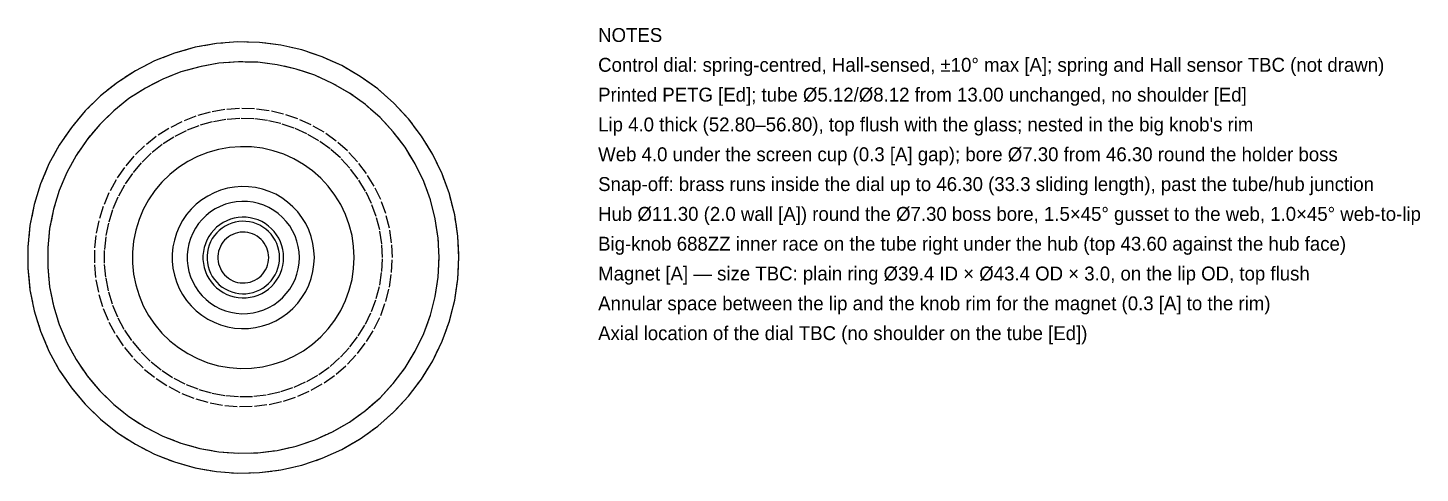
# Model space of a CAD drawing. Header units: millimetres. Extents: x -28 to 118, y -9 to 142.
# Drawn here: x -21.7 to 118.4, y 96.8 to 141.6 of the extents above; entities that cross this region are included whole.
import ezdxf

# ---------------------------------------------------------------- set-up
doc = ezdxf.new("R2010")
doc.units = ezdxf.units.MM
doc.linetypes.add('DASHED', pattern=[1.524, 1.27, -0.254])
for name, color, linetype in [('HIDDEN', 8, 'DASHED'), ('TEXT', 7, 'CONTINUOUS'), ('VISIBLE', 7, 'CONTINUOUS')]:
    doc.layers.add(name, color=color, linetype=linetype)

msp = doc.modelspace()

# ---------------------------------------------------------------- linework, layer by layer
at = {"layer": 'HIDDEN'}
for points in [[(21.7, 118.49326), (21.59217, 120.65388), (21.26974, 122.79303), (20.73593, 124.88944), (19.99603, 126.92229), (19.05741, 128.87137), (17.92938, 130.7173), (16.62316, 132.44175), (15.15174, 134.02757), (13.52973, 135.459), (11.77325, 136.72182), (9.89977, 137.80347), (7.9279, 138.69322), (5.87724, 139.3822), (3.76817, 139.86358), (1.62164, 140.13258), (-0.541, 140.18651), (-2.69826, 140.02485), (-4.8287, 139.64919), (-6.91116, 139.06328), (-8.92493, 138.27293), (-10.85, 137.28601), (-12.66724, 136.11231), (-14.35858, 134.76351), (-15.90723, 133.253), (-17.29778, 131.59581), (-18.51641, 129.8084), (-19.55102, 127.90853), (-20.39133, 125.91509), (-21.02898, 123.84789), (-21.45763, 121.72747), (-21.67303, 119.57491), (-21.67303, 117.4116), (-21.45763, 115.25904), (-21.02898, 113.13862), (-20.39133, 111.07142), (-19.55102, 109.07798), (-18.51641, 107.17811), (-17.29778, 105.3907), (-15.90723, 103.73351), (-14.35858, 102.223), (-12.66724, 100.8742), (-10.85, 99.7005), (-8.92493, 98.71358), (-6.91116, 97.92323), (-4.8287, 97.33732), (-2.69826, 96.96166), (-0.541, 96.8), (1.62164, 96.85393), (3.76817, 97.12293), (5.87724, 97.60431), (7.9279, 98.29329), (9.89977, 99.18304), (11.77325, 100.26469), (13.52973, 101.52751), (15.15174, 102.95894), (16.62316, 104.54476), (17.92938, 106.26921), (19.05741, 108.11514), (19.99603, 110.06422), (20.73593, 112.09707), (21.26974, 114.19348), (21.59217, 116.33263), (21.7, 118.49326)], [(19.7, 118.49326), (19.60211, 120.45474), (19.3094, 122.39673), (18.82478, 124.29993), (18.15308, 126.14542), (17.30096, 127.91486), (16.2769, 129.59066), (15.09108, 131.15617), (13.75527, 132.59583), (12.28275, 133.89534), (10.68816, 135.04177), (8.98735, 136.02373), (7.19722, 136.83147), (5.33556, 137.45695), (3.42087, 137.89397), (1.47218, 138.13817), (-0.49113, 138.18713), (-2.44957, 138.04037), (-4.38366, 137.69934), (-6.27419, 137.16742), (-8.10236, 136.44992), (-9.85, 135.55396), (-11.49975, 134.48843), (-13.03521, 133.26394), (-14.44112, 131.89266), (-15.70351, 130.3882), (-16.80983, 128.76553), (-17.74909, 127.04076), (-18.51194, 125.23105), (-19.09082, 123.35438), (-19.47997, 121.42939), (-19.67551, 119.47522), (-19.67551, 117.51129), (-19.47997, 115.55712), (-19.09082, 113.63213), (-18.51194, 111.75546), (-17.74909, 109.94575), (-16.80983, 108.22098), (-15.70351, 106.59831), (-14.44112, 105.09385), (-13.03521, 103.72257), (-11.49975, 102.49808), (-9.85, 101.43255), (-8.10236, 100.53659), (-6.27419, 99.81909), (-4.38366, 99.28718), (-2.44957, 98.94614), (-0.49113, 98.79938), (1.47218, 98.84834), (3.42087, 99.09254), (5.33556, 99.52956), (7.19722, 100.15504), (8.98735, 100.96278), (10.68816, 101.94474), (12.28275, 103.09118), (13.75527, 104.39068), (15.09108, 105.83034), (16.2769, 107.39585), (17.30096, 109.07165), (18.15308, 110.84109), (18.82478, 112.68658), (19.3094, 114.58978), (19.60211, 116.53177), (19.7, 118.49326)], [(19.7, 118.49326), (19.60211, 120.45474), (19.3094, 122.39673), (18.82478, 124.29993), (18.15308, 126.14542), (17.30096, 127.91486), (16.2769, 129.59066), (15.09108, 131.15617), (13.75527, 132.59583), (12.28275, 133.89534), (10.68816, 135.04177), (8.98735, 136.02373), (7.19722, 136.83147), (5.33556, 137.45695), (3.42087, 137.89397), (1.47218, 138.13817), (-0.49113, 138.18713), (-2.44957, 138.04037), (-4.38366, 137.69934), (-6.27419, 137.16742), (-8.10236, 136.44992), (-9.85, 135.55396), (-11.49975, 134.48843), (-13.03521, 133.26394), (-14.44112, 131.89266), (-15.70351, 130.3882), (-16.80983, 128.76553), (-17.74909, 127.04076), (-18.51194, 125.23105), (-19.09082, 123.35438), (-19.47997, 121.42939), (-19.67551, 119.47522), (-19.67551, 117.51129), (-19.47997, 115.55712), (-19.09082, 113.63213), (-18.51194, 111.75546), (-17.74909, 109.94575), (-16.80983, 108.22098), (-15.70351, 106.59831), (-14.44112, 105.09385), (-13.03521, 103.72257), (-11.49975, 102.49808), (-9.85, 101.43255), (-8.10236, 100.53659), (-6.27419, 99.81909), (-4.38366, 99.28718), (-2.44957, 98.94614), (-0.49113, 98.79938), (1.47218, 98.84834), (3.42087, 99.09254), (5.33556, 99.52956), (7.19722, 100.15504), (8.98735, 100.96278), (10.68816, 101.94474), (12.28275, 103.09118), (13.75527, 104.39068), (15.09108, 105.83034), (16.2769, 107.39585), (17.30096, 109.07165), (18.15308, 110.84109), (18.82478, 112.68658), (19.3094, 114.58978), (19.60211, 116.53177), (19.7, 118.49326)], [(15, 118.49326), (14.92546, 119.98677), (14.70259, 121.46545), (14.33359, 122.91458), (13.82214, 124.31978), (13.17332, 125.66706), (12.39358, 126.94306), (11.49067, 128.13507), (10.47355, 129.23126), (9.35235, 130.22073), (8.13819, 131.09364), (6.84316, 131.84133), (5.48012, 132.45636), (4.06261, 132.93262), (2.60472, 133.26537), (1.12095, 133.45131), (-0.37396, 133.48859), (-1.86516, 133.37684), (-3.33781, 133.11717), (-4.7773, 132.71217), (-6.16931, 132.16584), (-7.5, 131.48364), (-8.75616, 130.67233), (-9.92529, 129.73997), (-10.99578, 128.69585), (-11.95699, 127.55032), (-12.79936, 126.31478), (-13.51453, 125.00151), (-14.09539, 123.62356), (-14.53616, 122.19462), (-14.83246, 120.72889), (-14.98135, 119.24094), (-14.98135, 117.74557), (-14.83246, 116.25762), (-14.53616, 114.79189), (-14.09539, 113.36295), (-13.51453, 111.985), (-12.79936, 110.67173), (-11.95699, 109.43619), (-10.99578, 108.29066), (-9.92529, 107.24654), (-8.75616, 106.31419), (-7.5, 105.50287), (-6.16931, 104.82067), (-4.7773, 104.27435), (-3.33781, 103.86934), (-1.86516, 103.60967), (-0.37396, 103.49792), (1.12095, 103.5352), (2.60472, 103.72114), (4.06261, 104.05389), (5.48012, 104.53015), (6.84316, 105.14518), (8.13819, 105.89287), (9.35235, 106.76578), (10.47355, 107.75525), (11.49067, 108.85144), (12.39358, 110.04345), (13.17332, 111.31945), (13.82214, 112.66673), (14.33359, 114.07193), (14.70259, 115.52106), (14.92546, 116.99974), (15, 118.49326)], [(14, 118.49326), (13.93043, 119.88721), (13.72241, 121.2673), (13.37802, 122.61983), (12.90067, 123.93134), (12.2951, 125.18881), (11.56734, 126.37974), (10.72462, 127.49228), (9.77532, 128.51539), (8.72886, 129.4389), (7.59565, 130.25362), (6.38695, 130.95146), (5.11477, 131.52549), (3.79177, 131.96999), (2.43107, 132.28056), (1.04622, 132.45411), (-0.34903, 132.4889), (-1.74081, 132.3846), (-3.11529, 132.14225), (-4.45881, 131.76424), (-5.75802, 131.25434), (-7, 130.61761), (-8.17241, 129.86039), (-9.2636, 128.99019), (-10.26273, 128.01567), (-11.15986, 126.94652), (-11.94607, 125.79335), (-12.61356, 124.56763), (-13.1557, 123.28154), (-13.56708, 121.94786), (-13.84363, 120.57985), (-13.9826, 119.1911), (-13.9826, 117.79541), (-13.84363, 116.40666), (-13.56708, 115.03865), (-13.1557, 113.70497), (-12.61356, 112.41888), (-11.94607, 111.19316), (-11.15986, 110.03999), (-10.26273, 108.97084), (-9.2636, 107.99632), (-8.17241, 107.12612), (-7, 106.3689), (-5.75802, 105.73217), (-4.45881, 105.22227), (-3.11529, 104.84426), (-1.74081, 104.60191), (-0.34903, 104.49761), (1.04622, 104.5324), (2.43107, 104.70595), (3.79177, 105.01652), (5.11477, 105.46102), (6.38695, 106.03505), (7.59565, 106.73289), (8.72886, 107.54761), (9.77532, 108.47112), (10.72462, 109.49423), (11.56734, 110.60677), (12.2951, 111.7977), (12.90067, 113.05517), (13.37802, 114.36668), (13.72241, 115.71921), (13.93043, 117.09931), (14, 118.49326)], [(14, 118.49326), (13.93043, 119.88721), (13.72241, 121.2673), (13.37802, 122.61983), (12.90067, 123.93134), (12.2951, 125.18881), (11.56734, 126.37974), (10.72462, 127.49228), (9.77532, 128.51539), (8.72886, 129.4389), (7.59565, 130.25362), (6.38695, 130.95146), (5.11477, 131.52549), (3.79177, 131.96999), (2.43107, 132.28056), (1.04622, 132.45411), (-0.34903, 132.4889), (-1.74081, 132.3846), (-3.11529, 132.14225), (-4.45881, 131.76424), (-5.75802, 131.25434), (-7, 130.61761), (-8.17241, 129.86039), (-9.2636, 128.99019), (-10.26273, 128.01567), (-11.15986, 126.94652), (-11.94607, 125.79335), (-12.61356, 124.56763), (-13.1557, 123.28154), (-13.56708, 121.94786), (-13.84363, 120.57985), (-13.9826, 119.1911), (-13.9826, 117.79541), (-13.84363, 116.40666), (-13.56708, 115.03865), (-13.1557, 113.70497), (-12.61356, 112.41888), (-11.94607, 111.19316), (-11.15986, 110.03999), (-10.26273, 108.97084), (-9.2636, 107.99632), (-8.17241, 107.12612), (-7, 106.3689), (-5.75802, 105.73217), (-4.45881, 105.22227), (-3.11529, 104.84426), (-1.74081, 104.60191), (-0.34903, 104.49761), (1.04622, 104.5324), (2.43107, 104.70595), (3.79177, 105.01652), (5.11477, 105.46102), (6.38695, 106.03505), (7.59565, 106.73289), (8.72886, 107.54761), (9.77532, 108.47112), (10.72462, 109.49423), (11.56734, 110.60677), (12.2951, 111.7977), (12.90067, 113.05517), (13.37802, 114.36668), (13.72241, 115.71921), (13.93043, 117.09931), (14, 118.49326)], [(11.16, 118.49326), (11.10454, 119.60443), (10.93872, 120.70457), (10.66419, 121.78272), (10.28367, 122.82819), (9.80095, 123.83057), (9.22082, 124.77991), (8.54906, 125.66676), (7.79232, 126.48233), (6.95815, 127.21849), (6.05482, 127.86794), (5.09131, 128.42422), (4.07721, 128.88181), (3.02258, 129.23614), (1.93791, 129.48371), (0.83399, 129.62205), (-0.27823, 129.64979), (-1.38768, 129.56664), (-2.48333, 129.37345), (-3.55431, 129.07212), (-4.58996, 128.66566), (-5.58, 128.1581), (-6.51458, 127.55448), (-7.38441, 126.86081), (-8.18086, 126.08398), (-8.896, 125.23171), (-9.52273, 124.31247), (-10.05481, 123.3354), (-10.48697, 122.3102), (-10.8149, 121.24707), (-11.03535, 120.15657), (-11.14613, 119.04954), (-11.14613, 117.93698), (-11.03535, 116.82994), (-10.8149, 115.73944), (-10.48697, 114.67631), (-10.05481, 113.65111), (-9.52273, 112.67404), (-8.896, 111.7548), (-8.18086, 110.90253), (-7.38441, 110.1257), (-6.51458, 109.43203), (-5.58, 108.82841), (-4.58996, 108.32085), (-3.55431, 107.91439), (-2.48333, 107.61306), (-1.38768, 107.41987), (-0.27823, 107.33672), (0.83399, 107.36446), (1.93791, 107.5028), (3.02258, 107.75037), (4.07721, 108.1047), (5.09131, 108.56229), (6.05482, 109.11857), (6.95815, 109.76802), (7.79232, 110.50418), (8.54906, 111.31975), (9.22082, 112.2066), (9.80095, 113.15594), (10.28367, 114.15832), (10.66419, 115.20379), (10.93872, 116.28194), (11.10454, 117.38208), (11.16, 118.49326)], [(7.15, 118.49326), (7.11447, 119.20517), (7.00823, 119.91), (6.83235, 120.60075), (6.58855, 121.27056), (6.27928, 121.91277), (5.90761, 122.52099), (5.47722, 123.08919), (4.99239, 123.6117), (4.45795, 124.08335), (3.87921, 124.49944), (3.26191, 124.85584), (2.61219, 125.149), (1.93651, 125.37602), (1.24158, 125.53463), (0.53432, 125.62326), (-0.17825, 125.64103), (-0.88906, 125.58777), (-1.59102, 125.46399), (-2.27718, 125.27094), (-2.9407, 125.01052), (-3.575, 124.68534), (-4.17377, 124.29861), (-4.73105, 123.85419), (-5.24132, 123.35649), (-5.6995, 122.81046), (-6.10103, 122.22152), (-6.44193, 121.59552), (-6.7188, 120.9387), (-6.9289, 120.25757), (-7.07014, 119.55891), (-7.14111, 118.84965), (-7.14111, 118.13686), (-7.07014, 117.4276), (-6.9289, 116.72894), (-6.7188, 116.04781), (-6.44193, 115.39099), (-6.10103, 114.76499), (-5.6995, 114.17605), (-5.24132, 113.63002), (-4.73105, 113.13232), (-4.17377, 112.6879), (-3.575, 112.30117), (-2.9407, 111.97599), (-2.27718, 111.71557), (-1.59102, 111.52252), (-0.88906, 111.39874), (-0.17825, 111.34548), (0.53432, 111.36325), (1.24158, 111.45188), (1.93651, 111.61049), (2.61219, 111.83751), (3.26191, 112.13067), (3.87921, 112.48707), (4.45795, 112.90316), (4.99239, 113.37481), (5.47722, 113.89732), (5.90761, 114.46552), (6.27928, 115.07374), (6.58855, 115.71595), (6.83235, 116.38576), (7.00823, 117.07651), (7.11447, 117.78135), (7.15, 118.49326)], [(5.65, 118.49326), (5.62192, 119.05581), (5.53797, 119.61278), (5.39899, 120.15862), (5.20634, 120.68791), (4.96195, 121.19539), (4.66825, 121.67601), (4.32815, 122.12501), (3.94504, 122.5379), (3.52272, 122.9106), (3.06539, 123.2394), (2.57759, 123.52103), (2.06418, 123.75269), (1.53025, 123.93208), (0.98111, 124.05742), (0.42223, 124.12746), (-0.14086, 124.1415), (-0.70254, 124.09941), (-1.25724, 124.0016), (-1.79945, 123.84904), (-2.32377, 123.64326), (-2.825, 123.3863), (-3.29815, 123.0807), (-3.73852, 122.72952), (-4.14174, 122.33623), (-4.5038, 121.90475), (-4.82109, 121.43936), (-5.09047, 120.9447), (-5.30926, 120.42567), (-5.47529, 119.88743), (-5.58689, 119.33534), (-5.64298, 118.77488), (-5.64298, 118.21163), (-5.58689, 117.65117), (-5.47529, 117.09908), (-5.30926, 116.56084), (-5.09047, 116.04181), (-4.82109, 115.54715), (-4.5038, 115.08176), (-4.14174, 114.65028), (-3.73852, 114.25699), (-3.29815, 113.90581), (-2.825, 113.60021), (-2.32377, 113.34325), (-1.79945, 113.13747), (-1.25724, 112.98491), (-0.70254, 112.8871), (-0.14086, 112.84501), (0.42223, 112.85905), (0.98111, 112.92909), (1.53025, 113.05443), (2.06418, 113.23382), (2.57759, 113.46548), (3.06539, 113.74711), (3.52272, 114.07591), (3.94504, 114.44861), (4.32815, 114.86151), (4.66825, 115.3105), (4.96195, 115.79112), (5.20634, 116.2986), (5.39899, 116.82789), (5.53797, 117.37373), (5.62192, 117.9307), (5.65, 118.49326)], [(5.65, 118.49326), (5.62192, 119.05581), (5.53797, 119.61278), (5.39899, 120.15862), (5.20634, 120.68791), (4.96195, 121.19539), (4.66825, 121.67601), (4.32815, 122.12501), (3.94504, 122.5379), (3.52272, 122.9106), (3.06539, 123.2394), (2.57759, 123.52103), (2.06418, 123.75269), (1.53025, 123.93208), (0.98111, 124.05742), (0.42223, 124.12746), (-0.14086, 124.1415), (-0.70254, 124.09941), (-1.25724, 124.0016), (-1.79945, 123.84904), (-2.32377, 123.64326), (-2.825, 123.3863), (-3.29815, 123.0807), (-3.73852, 122.72952), (-4.14174, 122.33623), (-4.5038, 121.90475), (-4.82109, 121.43936), (-5.09047, 120.9447), (-5.30926, 120.42567), (-5.47529, 119.88743), (-5.58689, 119.33534), (-5.64298, 118.77488), (-5.64298, 118.21163), (-5.58689, 117.65117), (-5.47529, 117.09908), (-5.30926, 116.56084), (-5.09047, 116.04181), (-4.82109, 115.54715), (-4.5038, 115.08176), (-4.14174, 114.65028), (-3.73852, 114.25699), (-3.29815, 113.90581), (-2.825, 113.60021), (-2.32377, 113.34325), (-1.79945, 113.13747), (-1.25724, 112.98491), (-0.70254, 112.8871), (-0.14086, 112.84501), (0.42223, 112.85905), (0.98111, 112.92909), (1.53025, 113.05443), (2.06418, 113.23382), (2.57759, 113.46548), (3.06539, 113.74711), (3.52272, 114.07591), (3.94504, 114.44861), (4.32815, 114.86151), (4.66825, 115.3105), (4.96195, 115.79112), (5.20634, 116.2986), (5.39899, 116.82789), (5.53797, 117.37373), (5.62192, 117.9307), (5.65, 118.49326)], [(4.06, 118.49326), (4.03982, 118.8975), (3.9795, 119.29773), (3.87963, 119.68996), (3.74119, 120.0703), (3.56558, 120.43497), (3.35453, 120.78033), (3.11014, 121.10297), (2.83484, 121.39967), (2.53137, 121.66749), (2.20274, 121.90376), (1.85222, 122.10613), (1.48328, 122.2726), (1.09961, 122.40151), (0.70501, 122.49157), (0.3034, 122.5419), (-0.10122, 122.55199), (-0.50484, 122.52175), (-0.90343, 122.45146), (-1.29306, 122.34184), (-1.66983, 122.19397), (-2.03, 122.00932), (-2.37, 121.78972), (-2.68644, 121.53737), (-2.97619, 121.25476), (-3.23636, 120.9447), (-3.46436, 120.61028), (-3.65793, 120.25482), (-3.81515, 119.88186), (-3.93445, 119.49509), (-4.01465, 119.09837), (-4.05495, 118.69563), (-4.05495, 118.29088), (-4.01465, 117.88814), (-3.93445, 117.49142), (-3.81515, 117.10465), (-3.65793, 116.73169), (-3.46436, 116.37623), (-3.23636, 116.04181), (-2.97619, 115.73175), (-2.68644, 115.44914), (-2.37, 115.19679), (-2.03, 114.97719), (-1.66983, 114.79254), (-1.29306, 114.64467), (-0.90343, 114.53505), (-0.50484, 114.46476), (-0.10122, 114.43452), (0.3034, 114.44461), (0.70501, 114.49494), (1.09961, 114.585), (1.48328, 114.71391), (1.85222, 114.88038), (2.20274, 115.08275), (2.53137, 115.31902), (2.83484, 115.58684), (3.11014, 115.88354), (3.35453, 116.20618), (3.56558, 116.55154), (3.74119, 116.91621), (3.87963, 117.29655), (3.9795, 117.68878), (4.03982, 118.08901), (4.06, 118.49326)], [(4.06, 118.49326), (4.03982, 118.8975), (3.9795, 119.29773), (3.87963, 119.68996), (3.74119, 120.0703), (3.56558, 120.43497), (3.35453, 120.78033), (3.11014, 121.10297), (2.83484, 121.39967), (2.53137, 121.66749), (2.20274, 121.90376), (1.85222, 122.10613), (1.48328, 122.2726), (1.09961, 122.40151), (0.70501, 122.49157), (0.3034, 122.5419), (-0.10122, 122.55199), (-0.50484, 122.52175), (-0.90343, 122.45146), (-1.29306, 122.34184), (-1.66983, 122.19397), (-2.03, 122.00932), (-2.37, 121.78972), (-2.68644, 121.53737), (-2.97619, 121.25476), (-3.23636, 120.9447), (-3.46436, 120.61028), (-3.65793, 120.25482), (-3.81515, 119.88186), (-3.93445, 119.49509), (-4.01465, 119.09837), (-4.05495, 118.69563), (-4.05495, 118.29088), (-4.01465, 117.88814), (-3.93445, 117.49142), (-3.81515, 117.10465), (-3.65793, 116.73169), (-3.46436, 116.37623), (-3.23636, 116.04181), (-2.97619, 115.73175), (-2.68644, 115.44914), (-2.37, 115.19679), (-2.03, 114.97719), (-1.66983, 114.79254), (-1.29306, 114.64467), (-0.90343, 114.53505), (-0.50484, 114.46476), (-0.10122, 114.43452), (0.3034, 114.44461), (0.70501, 114.49494), (1.09961, 114.585), (1.48328, 114.71391), (1.85222, 114.88038), (2.20274, 115.08275), (2.53137, 115.31902), (2.83484, 115.58684), (3.11014, 115.88354), (3.35453, 116.20618), (3.56558, 116.55154), (3.74119, 116.91621), (3.87963, 117.29655), (3.9795, 117.68878), (4.03982, 118.08901), (4.06, 118.49326)], [(3.65, 118.49326), (3.63186, 118.85668), (3.57763, 119.21649), (3.48784, 119.56911), (3.36339, 119.91104), (3.20551, 120.23888), (3.01577, 120.54937), (2.79606, 120.83943), (2.54856, 121.10617), (2.27574, 121.34694), (1.98029, 121.55935), (1.66517, 121.74129), (1.33349, 121.89094), (0.98857, 122.00683), (0.63382, 122.0878), (0.27276, 122.13305), (-0.091, 122.14212), (-0.45385, 122.11493), (-0.8122, 122.05174), (-1.16248, 121.95319), (-1.5012, 121.82025), (-1.825, 121.65425), (-2.13066, 121.45683), (-2.41515, 121.22996), (-2.67564, 120.97589), (-2.90953, 120.69714), (-3.11451, 120.39649), (-3.28854, 120.07693), (-3.42988, 119.74163), (-3.53713, 119.39392), (-3.60923, 119.03726), (-3.64546, 118.67519), (-3.64546, 118.31132), (-3.60923, 117.94925), (-3.53713, 117.59259), (-3.42988, 117.24488), (-3.28854, 116.90958), (-3.11451, 116.59002), (-2.90953, 116.28937), (-2.67564, 116.01062), (-2.41515, 115.75655), (-2.13066, 115.52968), (-1.825, 115.33226), (-1.5012, 115.16626), (-1.16248, 115.03332), (-0.8122, 114.93477), (-0.45385, 114.87158), (-0.091, 114.84439), (0.27276, 114.85346), (0.63382, 114.89871), (0.98857, 114.97968), (1.33349, 115.09557), (1.66517, 115.24522), (1.98029, 115.42716), (2.27574, 115.63957), (2.54856, 115.88034), (2.79606, 116.14708), (3.01577, 116.43714), (3.20551, 116.74763), (3.36339, 117.07547), (3.48784, 117.4174), (3.57763, 117.77002), (3.63186, 118.12983), (3.65, 118.49326)], [(2.56, 118.49326), (2.54728, 118.74815), (2.50924, 119.00051), (2.44627, 119.24783), (2.35898, 119.48765), (2.24825, 119.71759), (2.11517, 119.93535), (1.96107, 120.13879), (1.78749, 120.32587), (1.59613, 120.49474), (1.38892, 120.64372), (1.1679, 120.77133), (0.93527, 120.87629), (0.69335, 120.95757), (0.44454, 121.01436), (0.19131, 121.0461), (-0.06382, 121.05246), (-0.31832, 121.03339), (-0.56965, 120.98907), (-0.81533, 120.91995), (-1.05289, 120.82671), (-1.28, 120.71028), (-1.49438, 120.57182), (-1.69392, 120.4127), (-1.87661, 120.2345), (-2.04066, 120.03899), (-2.18442, 119.82813), (-2.30648, 119.604), (-2.40561, 119.36883), (-2.48084, 119.12495), (-2.53141, 118.8748), (-2.55682, 118.62086), (-2.55682, 118.36565), (-2.53141, 118.11171), (-2.48084, 117.86156), (-2.40561, 117.61768), (-2.30648, 117.38251), (-2.18442, 117.15838), (-2.04066, 116.94752), (-1.87661, 116.75201), (-1.69392, 116.57382), (-1.49438, 116.41469), (-1.28, 116.27623), (-1.05289, 116.1598), (-0.81533, 116.06656), (-0.56965, 115.99744), (-0.31832, 115.95312), (-0.06382, 115.93405), (0.19131, 115.94041), (0.44454, 115.97215), (0.69335, 116.02894), (0.93527, 116.11022), (1.1679, 116.21518), (1.38892, 116.34279), (1.59613, 116.49177), (1.78749, 116.66064), (1.96107, 116.84772), (2.11517, 117.05116), (2.24825, 117.26893), (2.35898, 117.49886), (2.44627, 117.73868), (2.50924, 117.986), (2.54728, 118.23836), (2.56, 118.49326)]]:
    msp.add_lwpolyline(points, dxfattribs=at)
at = {"layer": 'VISIBLE'}
for points in [[(21.7, 118.49326), (21.59217, 120.65388), (21.26974, 122.79303), (20.73593, 124.88944), (19.99603, 126.92229), (19.05741, 128.87137), (17.92938, 130.7173), (16.62316, 132.44175), (15.15174, 134.02757), (13.52973, 135.459), (11.77325, 136.72182), (9.89977, 137.80347), (7.9279, 138.69322), (5.87724, 139.3822), (3.76817, 139.86358), (1.62164, 140.13258), (-0.541, 140.18651), (-2.69826, 140.02485), (-4.8287, 139.64919), (-6.91116, 139.06328), (-8.92493, 138.27293), (-10.85, 137.28601), (-12.66724, 136.11231), (-14.35858, 134.76351), (-15.90723, 133.253), (-17.29778, 131.59581), (-18.51641, 129.8084), (-19.55102, 127.90853), (-20.39133, 125.91509), (-21.02898, 123.84789), (-21.45763, 121.72747), (-21.67303, 119.57491), (-21.67303, 117.4116), (-21.45763, 115.25904), (-21.02898, 113.13862), (-20.39133, 111.07142), (-19.55102, 109.07798), (-18.51641, 107.17811), (-17.29778, 105.3907), (-15.90723, 103.73351), (-14.35858, 102.223), (-12.66724, 100.8742), (-10.85, 99.7005), (-8.92493, 98.71358), (-6.91116, 97.92323), (-4.8287, 97.33732), (-2.69826, 96.96166), (-0.541, 96.8), (1.62164, 96.85393), (3.76817, 97.12293), (5.87724, 97.60431), (7.9279, 98.29329), (9.89977, 99.18304), (11.77325, 100.26469), (13.52973, 101.52751), (15.15174, 102.95894), (16.62316, 104.54476), (17.92938, 106.26921), (19.05741, 108.11514), (19.99603, 110.06422), (20.73593, 112.09707), (21.26974, 114.19348), (21.59217, 116.33263), (21.7, 118.49326)], [(19.7, 118.49326), (19.60211, 120.45474), (19.3094, 122.39673), (18.82478, 124.29993), (18.15308, 126.14542), (17.30096, 127.91486), (16.2769, 129.59066), (15.09108, 131.15617), (13.75527, 132.59583), (12.28275, 133.89534), (10.68816, 135.04177), (8.98735, 136.02373), (7.19722, 136.83147), (5.33556, 137.45695), (3.42087, 137.89397), (1.47218, 138.13817), (-0.49113, 138.18713), (-2.44957, 138.04037), (-4.38366, 137.69934), (-6.27419, 137.16742), (-8.10236, 136.44992), (-9.85, 135.55396), (-11.49975, 134.48843), (-13.03521, 133.26394), (-14.44112, 131.89266), (-15.70351, 130.3882), (-16.80983, 128.76553), (-17.74909, 127.04076), (-18.51194, 125.23105), (-19.09082, 123.35438), (-19.47997, 121.42939), (-19.67551, 119.47522), (-19.67551, 117.51129), (-19.47997, 115.55712), (-19.09082, 113.63213), (-18.51194, 111.75546), (-17.74909, 109.94575), (-16.80983, 108.22098), (-15.70351, 106.59831), (-14.44112, 105.09385), (-13.03521, 103.72257), (-11.49975, 102.49808), (-9.85, 101.43255), (-8.10236, 100.53659), (-6.27419, 99.81909), (-4.38366, 99.28718), (-2.44957, 98.94614), (-0.49113, 98.79938), (1.47218, 98.84834), (3.42087, 99.09254), (5.33556, 99.52956), (7.19722, 100.15504), (8.98735, 100.96278), (10.68816, 101.94474), (12.28275, 103.09118), (13.75527, 104.39068), (15.09108, 105.83034), (16.2769, 107.39585), (17.30096, 109.07165), (18.15308, 110.84109), (18.82478, 112.68658), (19.3094, 114.58978), (19.60211, 116.53177), (19.7, 118.49326)], [(19.7, 118.49326), (19.60211, 120.45474), (19.3094, 122.39673), (18.82478, 124.29993), (18.15308, 126.14542), (17.30096, 127.91486), (16.2769, 129.59066), (15.09108, 131.15617), (13.75527, 132.59583), (12.28275, 133.89534), (10.68816, 135.04177), (8.98735, 136.02373), (7.19722, 136.83147), (5.33556, 137.45695), (3.42087, 137.89397), (1.47218, 138.13817), (-0.49113, 138.18713), (-2.44957, 138.04037), (-4.38366, 137.69934), (-6.27419, 137.16742), (-8.10236, 136.44992), (-9.85, 135.55396), (-11.49975, 134.48843), (-13.03521, 133.26394), (-14.44112, 131.89266), (-15.70351, 130.3882), (-16.80983, 128.76553), (-17.74909, 127.04076), (-18.51194, 125.23105), (-19.09082, 123.35438), (-19.47997, 121.42939), (-19.67551, 119.47522), (-19.67551, 117.51129), (-19.47997, 115.55712), (-19.09082, 113.63213), (-18.51194, 111.75546), (-17.74909, 109.94575), (-16.80983, 108.22098), (-15.70351, 106.59831), (-14.44112, 105.09385), (-13.03521, 103.72257), (-11.49975, 102.49808), (-9.85, 101.43255), (-8.10236, 100.53659), (-6.27419, 99.81909), (-4.38366, 99.28718), (-2.44957, 98.94614), (-0.49113, 98.79938), (1.47218, 98.84834), (3.42087, 99.09254), (5.33556, 99.52956), (7.19722, 100.15504), (8.98735, 100.96278), (10.68816, 101.94474), (12.28275, 103.09118), (13.75527, 104.39068), (15.09108, 105.83034), (16.2769, 107.39585), (17.30096, 109.07165), (18.15308, 110.84109), (18.82478, 112.68658), (19.3094, 114.58978), (19.60211, 116.53177), (19.7, 118.49326)], [(11.16, 118.49326), (11.10454, 119.60443), (10.93872, 120.70457), (10.66419, 121.78272), (10.28367, 122.82819), (9.80095, 123.83057), (9.22082, 124.77991), (8.54906, 125.66676), (7.79232, 126.48233), (6.95815, 127.21849), (6.05482, 127.86794), (5.09131, 128.42422), (4.07721, 128.88181), (3.02258, 129.23614), (1.93791, 129.48371), (0.83399, 129.62205), (-0.27823, 129.64979), (-1.38768, 129.56664), (-2.48333, 129.37345), (-3.55431, 129.07212), (-4.58996, 128.66566), (-5.58, 128.1581), (-6.51458, 127.55448), (-7.38441, 126.86081), (-8.18086, 126.08398), (-8.896, 125.23171), (-9.52273, 124.31247), (-10.05481, 123.3354), (-10.48697, 122.3102), (-10.8149, 121.24707), (-11.03535, 120.15657), (-11.14613, 119.04954), (-11.14613, 117.93698), (-11.03535, 116.82994), (-10.8149, 115.73944), (-10.48697, 114.67631), (-10.05481, 113.65111), (-9.52273, 112.67404), (-8.896, 111.7548), (-8.18086, 110.90253), (-7.38441, 110.1257), (-6.51458, 109.43203), (-5.58, 108.82841), (-4.58996, 108.32085), (-3.55431, 107.91439), (-2.48333, 107.61306), (-1.38768, 107.41987), (-0.27823, 107.33672), (0.83399, 107.36446), (1.93791, 107.5028), (3.02258, 107.75037), (4.07721, 108.1047), (5.09131, 108.56229), (6.05482, 109.11857), (6.95815, 109.76802), (7.79232, 110.50418), (8.54906, 111.31975), (9.22082, 112.2066), (9.80095, 113.15594), (10.28367, 114.15832), (10.66419, 115.20379), (10.93872, 116.28194), (11.10454, 117.38208), (11.16, 118.49326)], [(3.65, 118.49326), (3.63186, 118.85668), (3.57763, 119.21649), (3.48784, 119.56911), (3.36339, 119.91104), (3.20551, 120.23888), (3.01577, 120.54937), (2.79606, 120.83943), (2.54856, 121.10617), (2.27574, 121.34694), (1.98029, 121.55935), (1.66517, 121.74129), (1.33349, 121.89094), (0.98857, 122.00683), (0.63382, 122.0878), (0.27276, 122.13305), (-0.091, 122.14212), (-0.45385, 122.11493), (-0.8122, 122.05174), (-1.16248, 121.95319), (-1.5012, 121.82025), (-1.825, 121.65425), (-2.13066, 121.45683), (-2.41515, 121.22996), (-2.67564, 120.97589), (-2.90953, 120.69714), (-3.11451, 120.39649), (-3.28854, 120.07693), (-3.42988, 119.74163), (-3.53713, 119.39392), (-3.60923, 119.03726), (-3.64546, 118.67519), (-3.64546, 118.31132), (-3.60923, 117.94925), (-3.53713, 117.59259), (-3.42988, 117.24488), (-3.28854, 116.90958), (-3.11451, 116.59002), (-2.90953, 116.28937), (-2.67564, 116.01062), (-2.41515, 115.75655), (-2.13066, 115.52968), (-1.825, 115.33226), (-1.5012, 115.16626), (-1.16248, 115.03332), (-0.8122, 114.93477), (-0.45385, 114.87158), (-0.091, 114.84439), (0.27276, 114.85346), (0.63382, 114.89871), (0.98857, 114.97968), (1.33349, 115.09557), (1.66517, 115.24522), (1.98029, 115.42716), (2.27574, 115.63957), (2.54856, 115.88034), (2.79606, 116.14708), (3.01577, 116.43714), (3.20551, 116.74763), (3.36339, 117.07547), (3.48784, 117.4174), (3.57763, 117.77002), (3.63186, 118.12983), (3.65, 118.49326)], [(2.56, 118.49326), (2.54728, 118.74815), (2.50924, 119.00051), (2.44627, 119.24783), (2.35898, 119.48765), (2.24825, 119.71759), (2.11517, 119.93535), (1.96107, 120.13879), (1.78749, 120.32587), (1.59613, 120.49474), (1.38892, 120.64372), (1.1679, 120.77133), (0.93527, 120.87629), (0.69335, 120.95757), (0.44454, 121.01436), (0.19131, 121.0461), (-0.06382, 121.05246), (-0.31832, 121.03339), (-0.56965, 120.98907), (-0.81533, 120.91995), (-1.05289, 120.82671), (-1.28, 120.71028), (-1.49438, 120.57182), (-1.69392, 120.4127), (-1.87661, 120.2345), (-2.04066, 120.03899), (-2.18442, 119.82813), (-2.30648, 119.604), (-2.40561, 119.36883), (-2.48084, 119.12495), (-2.53141, 118.8748), (-2.55682, 118.62086), (-2.55682, 118.36565), (-2.53141, 118.11171), (-2.48084, 117.86156), (-2.40561, 117.61768), (-2.30648, 117.38251), (-2.18442, 117.15838), (-2.04066, 116.94752), (-1.87661, 116.75201), (-1.69392, 116.57382), (-1.49438, 116.41469), (-1.28, 116.27623), (-1.05289, 116.1598), (-0.81533, 116.06656), (-0.56965, 115.99744), (-0.31832, 115.95312), (-0.06382, 115.93405), (0.19131, 115.94041), (0.44454, 115.97215), (0.69335, 116.02894), (0.93527, 116.11022), (1.1679, 116.21518), (1.38892, 116.34279), (1.59613, 116.49177), (1.78749, 116.66064), (1.96107, 116.84772), (2.11517, 117.05116), (2.24825, 117.26893), (2.35898, 117.49886), (2.44627, 117.73868), (2.50924, 117.986), (2.54728, 118.23836), (2.56, 118.49326)]]:
    msp.add_lwpolyline(points, dxfattribs=at)

# ---------------------------------------------------------------- texts
at = {"layer": 'TEXT'}
for s, p in [('NOTES', (35.7, 140.18651)), ('Control dial: spring-centred, Hall-sensed, ±10° max [A]; spring and Hall sensor TBC (not drawn)', (35.7, 137.18651)), ('Printed PETG [Ed]; tube Ø5.12/Ø8.12 from 13.00 unchanged, no shoulder [Ed]', (35.7, 134.18651)), ("Lip 4.0 thick (52.80–56.80), top flush with the glass; nested in the big knob's rim", (35.7, 131.18651)), ('Web 4.0 under the screen cup (0.3 [A] gap); bore Ø7.30 from 46.30 round the holder boss', (35.7, 128.18651)), ('Snap-off: brass runs inside the dial up to 46.30 (33.3 sliding length), past the tube/hub junction', (35.7, 125.18651)), ('Hub Ø11.30 (2.0 wall [A]) round the Ø7.30 boss bore, 1.5×45° gusset to the web, 1.0×45° web-to-lip', (35.7, 122.18651)), ('Big-knob 688ZZ inner race on the tube right under the hub (top 43.60 against the hub face)', (35.7, 119.18651)), ('Magnet [A] — size TBC: plain ring Ø39.4 ID × Ø43.4 OD × 3.0, on the lip OD, top flush', (35.7, 116.18651)), ('Annular space between the lip and the knob rim for the magnet (0.3 [A] to the rim)', (35.7, 113.18651)), ('Axial location of the dial TBC (no shoulder on the tube [Ed])', (35.7, 110.18651))]:
    msp.add_text(s, height=1.4, dxfattribs=at).set_placement(p)

doc.saveas('drawing.dxf')
